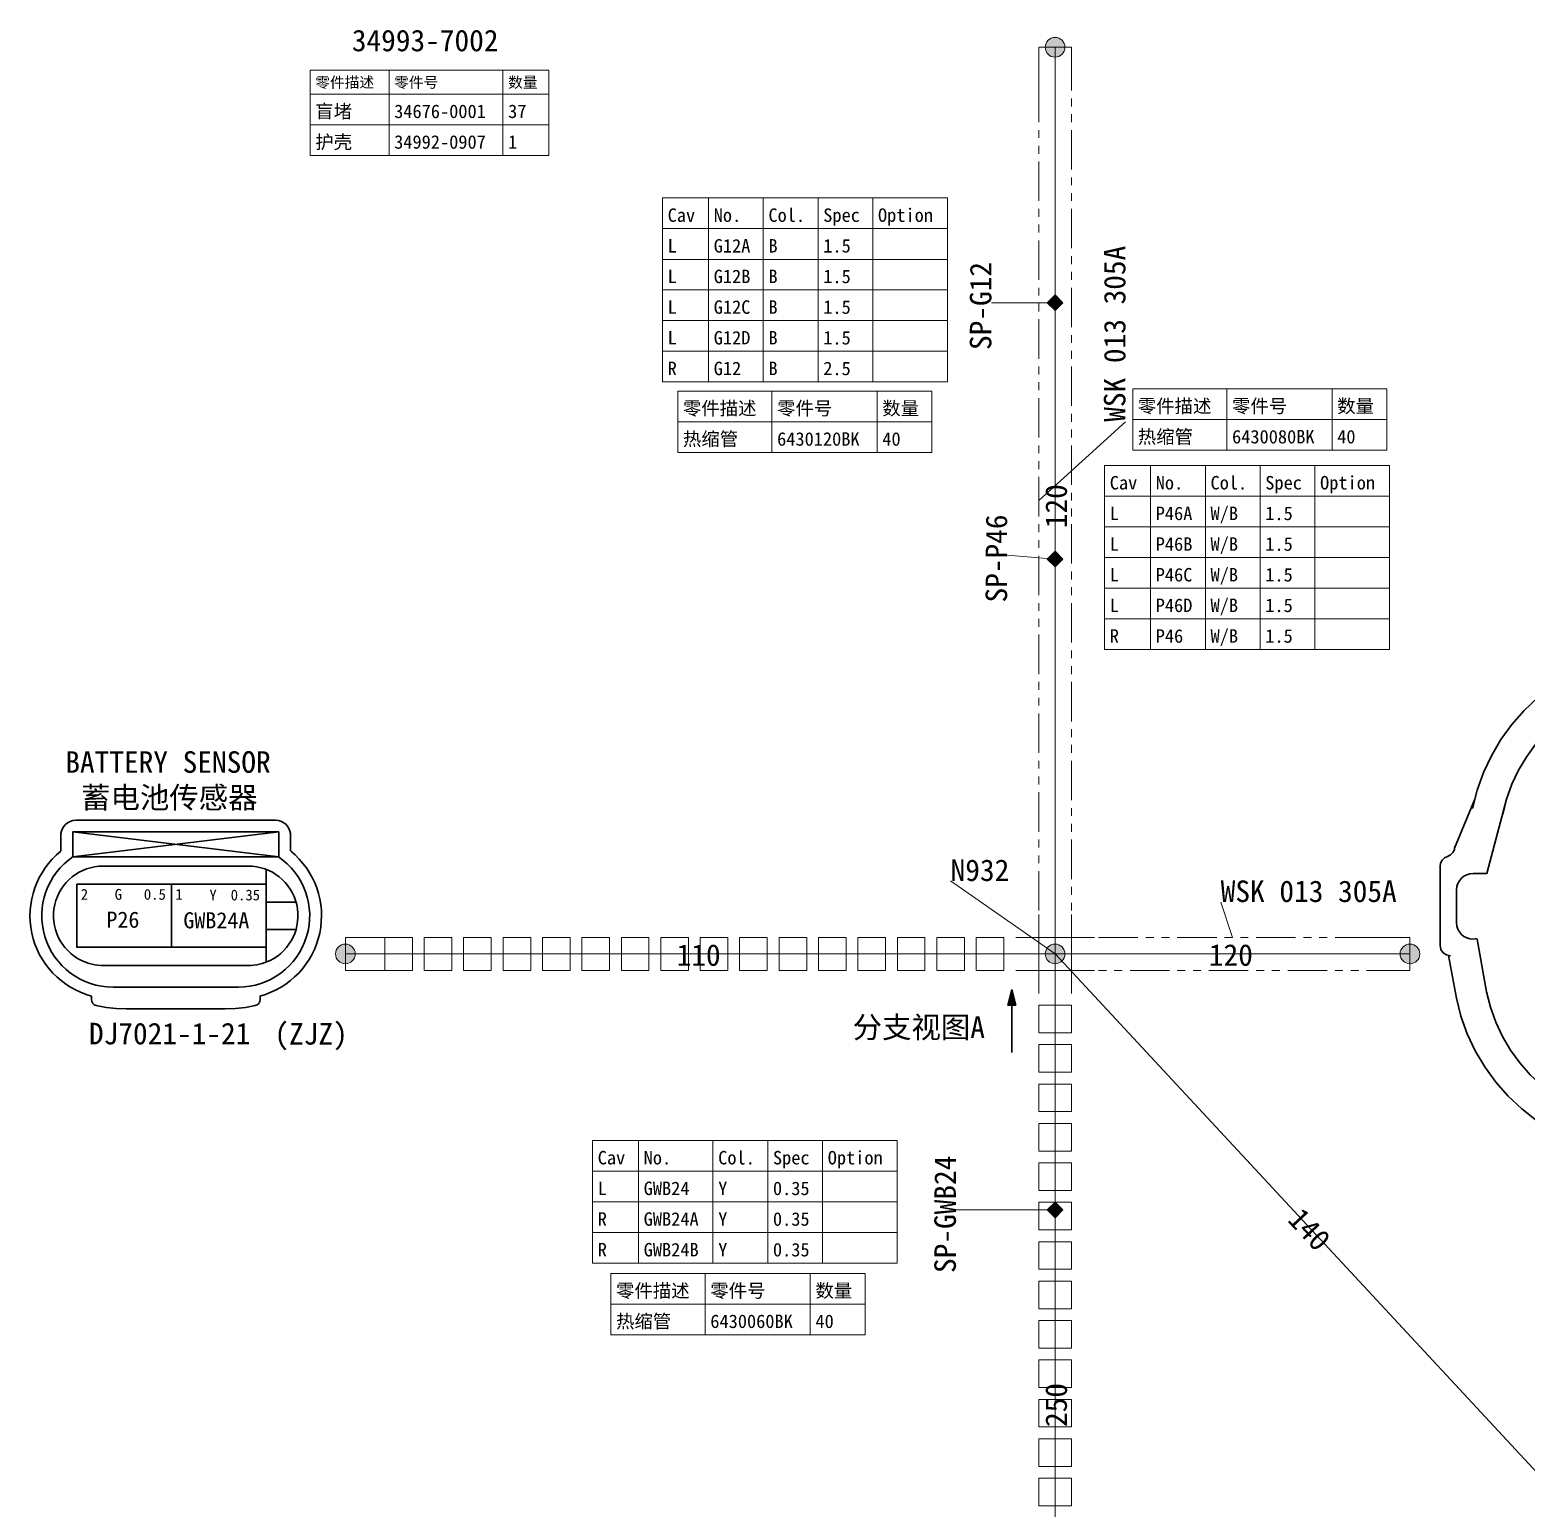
# Model space of a CAD drawing. Header units: millimetres. Extents: x 6 to 3615, y -854 to 0.
# Drawn here: x 844.6 to 1034.3, y -405.5 to -218 of the extents above; entities that cross this region are included whole.
import ezdxf

# ---------------------------------------------------------------- set-up
doc = ezdxf.new("R2010")
doc.units = ezdxf.units.MM
doc.styles.add('4eff5b8b_Style', font='simfang.ttf')

msp = doc.modelspace()

# ---------------------------------------------------------------- hatches: boundary and pattern name
h = msp.add_hatch(color=256)
edge = h.paths.add_edge_path()
edge.add_arc((974.56, -220.19), 1.25, 0, 360)
h = msp.add_hatch(color=256)
edge = h.paths.add_edge_path()
edge.add_arc((974.56, -220.19), 1.25, 0, 360)
for points in [[(974.56, -253.59), (973.56, -252.59), (974.56, -251.59), (975.56, -252.59)], [(974.56, -286.11), (973.56, -285.11), (974.56, -284.11), (975.56, -285.11)], [(968.56, -341.69), (969.06, -339.69), (969.56, -341.69)], [(974.56, -368.66), (973.56, -367.66), (974.56, -366.66), (975.56, -367.66)]]:
    msp.add_hatch(color=256).paths.add_polyline_path(points)
h = msp.add_hatch(color=256)
edge = h.paths.add_edge_path()
edge.add_arc((884.56, -335.19), 1.25, 0, 360)
h = msp.add_hatch(color=256)
edge = h.paths.add_edge_path()
edge.add_arc((884.56, -335.19), 1.25, 0, 360)
h = msp.add_hatch(color=256)
edge = h.paths.add_edge_path()
edge.add_arc((974.56, -335.19), 1.25, 0, 360)
h = msp.add_hatch(color=256)
edge = h.paths.add_edge_path()
edge.add_arc((974.56, -335.19), 1.25, 0, 360)
h = msp.add_hatch(color=256)
edge = h.paths.add_edge_path()
edge.add_arc((1019.56, -335.19), 1.25, 0, 360)
h = msp.add_hatch(color=256)
edge = h.paths.add_edge_path()
edge.add_arc((1019.56, -335.19), 1.25, 0, 360)

# ---------------------------------------------------------------- linework, layer by layer
at = {"linetype": 'Continuous', "lineweight": 13}
for p, q in [((973.56, -252.59), (974.56, -251.59)), ((973.56, -252.59), (974.56, -251.59)), ((974.56, -251.59), (975.56, -252.59)), ((974.56, -251.59), (975.56, -252.59)), ((973.56, -252.59), (974.56, -253.59)), ((974.56, -253.59), (973.56, -252.59)), ((975.56, -252.59), (974.56, -253.59)), ((975.56, -252.59), (974.56, -253.59)), ((973.56, -285.11), (974.56, -284.11)), ((973.56, -285.11), (974.56, -284.11)), ((974.56, -284.11), (975.56, -285.11)), ((974.56, -284.11), (975.56, -285.11)), ((973.56, -285.11), (974.56, -286.11)), ((974.56, -286.11), (973.56, -285.11)), ((975.56, -285.11), (974.56, -286.11)), ((975.56, -285.11), (974.56, -286.11)), ((973.56, -367.66), (974.56, -366.66)), ((973.56, -367.66), (974.56, -366.66)), ((973.56, -367.66), (974.56, -368.66)), ((974.56, -368.66), (973.56, -367.66)), ((974.56, -366.66), (975.56, -367.66)), ((974.56, -366.66), (975.56, -367.66)), ((975.56, -367.66), (974.56, -368.66)), ((975.56, -367.66), (974.56, -368.66))]:
    msp.add_line(p, q, dxfattribs=at)
at = {"linetype": 'Continuous', "lineweight": 0}
for p, q in [((893.06, -333.11), (889.56, -333.11)), ((889.56, -333.11), (889.56, -337.28)), ((893.06, -337.28), (893.06, -333.11)), ((898.06, -333.11), (894.56, -333.11)), ((894.56, -333.11), (894.56, -337.28)), ((898.06, -337.28), (898.06, -333.11)), ((903.06, -333.11), (899.56, -333.11)), ((899.56, -333.11), (899.56, -337.28)), ((903.06, -337.28), (903.06, -333.11)), ((908.06, -333.11), (904.56, -333.11)), ((904.56, -333.11), (904.56, -337.28)), ((908.06, -337.28), (908.06, -333.11)), ((913.06, -333.11), (909.56, -333.11)), ((909.56, -333.11), (909.56, -337.28)), ((913.06, -337.28), (913.06, -333.11)), ((918.06, -333.11), (914.56, -333.11)), ((914.56, -333.11), (914.56, -337.28)), ((918.06, -337.28), (918.06, -333.11)), ((923.06, -333.11), (919.56, -333.11)), ((919.56, -333.11), (919.56, -337.28)), ((923.06, -337.28), (923.06, -333.11)), ((928.06, -333.11), (924.56, -333.11)), ((924.56, -333.11), (924.56, -337.28)), ((928.06, -337.28), (928.06, -333.11)), ((933.06, -333.11), (929.56, -333.11)), ((929.56, -333.11), (929.56, -337.28)), ((933.06, -337.28), (933.06, -333.11)), ((938.06, -333.11), (934.56, -333.11)), ((934.56, -333.11), (934.56, -337.28)), ((938.06, -337.28), (938.06, -333.11)), ((943.06, -333.11), (939.56, -333.11)), ((939.56, -333.11), (939.56, -337.28)), ((943.06, -337.28), (943.06, -333.11)), ((948.06, -333.11), (944.56, -333.11)), ((944.56, -333.11), (944.56, -337.28)), ((948.06, -337.28), (948.06, -333.11)), ((953.06, -333.11), (949.56, -333.11)), ((949.56, -333.11), (949.56, -337.28)), ((953.06, -337.28), (953.06, -333.11)), ((958.06, -333.11), (954.56, -333.11)), ((954.56, -333.11), (954.56, -337.28)), ((958.06, -337.28), (958.06, -333.11)), ((963.06, -333.11), (959.56, -333.11)), ((959.56, -333.11), (959.56, -337.28)), ((963.06, -337.28), (963.06, -333.11)), ((968.06, -333.11), (964.56, -333.11)), ((964.56, -333.11), (964.56, -337.28)), ((968.06, -337.28), (968.06, -333.11)), ((889.56, -337.28), (893.06, -337.28)), ((889.56, -337.28), (889.56, -337.28)), ((894.56, -337.28), (898.06, -337.28)), ((894.56, -337.28), (894.56, -337.28)), ((899.56, -337.28), (903.06, -337.28)), ((899.56, -337.28), (899.56, -337.28)), ((904.56, -337.28), (908.06, -337.28)), ((904.56, -337.28), (904.56, -337.28)), ((909.56, -337.28), (913.06, -337.28)), ((909.56, -337.28), (909.56, -337.28)), ((914.56, -337.28), (918.06, -337.28)), ((914.56, -337.28), (914.56, -337.28)), ((919.56, -337.28), (923.06, -337.28)), ((919.56, -337.28), (919.56, -337.28)), ((924.56, -337.28), (928.06, -337.28)), ((924.56, -337.28), (924.56, -337.28)), ((929.56, -337.28), (933.06, -337.28)), ((929.56, -337.28), (929.56, -337.28)), ((934.56, -337.28), (938.06, -337.28)), ((934.56, -337.28), (934.56, -337.28)), ((939.56, -337.28), (943.06, -337.28)), ((939.56, -337.28), (939.56, -337.28)), ((944.56, -337.28), (948.06, -337.28)), ((944.56, -337.28), (944.56, -337.28)), ((949.56, -337.28), (953.06, -337.28)), ((949.56, -337.28), (949.56, -337.28)), ((954.56, -337.28), (958.06, -337.28)), ((954.56, -337.28), (954.56, -337.28)), ((959.56, -337.28), (963.06, -337.28)), ((959.56, -337.28), (959.56, -337.28)), ((964.56, -337.28), (968.06, -337.28)), ((964.56, -337.28), (964.56, -337.28)), ((976.65, -341.69), (972.48, -341.69)), ((972.48, -341.69), (972.48, -345.19)), ((976.65, -345.19), (976.65, -341.69)), ((972.48, -345.19), (976.65, -345.19)), ((976.65, -345.19), (976.65, -345.19)), ((976.65, -346.69), (972.48, -346.69)), ((972.48, -346.69), (972.48, -350.19)), ((976.65, -350.19), (976.65, -346.69)), ((972.48, -350.19), (976.65, -350.19)), ((976.65, -350.19), (976.65, -350.19)), ((976.65, -351.69), (972.48, -351.69)), ((972.48, -351.69), (972.48, -355.19)), ((976.65, -355.19), (976.65, -351.69)), ((972.48, -355.19), (976.65, -355.19)), ((976.65, -355.19), (976.65, -355.19)), ((976.65, -356.69), (972.48, -356.69)), ((972.48, -356.69), (972.48, -360.19)), ((976.65, -360.19), (976.65, -356.69)), ((972.48, -360.19), (976.65, -360.19)), ((976.65, -360.19), (976.65, -360.19)), ((976.65, -361.69), (972.48, -361.69)), ((972.48, -361.69), (972.48, -365.19)), ((976.65, -365.19), (976.65, -361.69)), ((972.48, -365.19), (976.65, -365.19)), ((976.65, -365.19), (976.65, -365.19)), ((976.65, -366.69), (972.48, -366.69)), ((972.48, -366.69), (972.48, -370.19)), ((976.65, -370.19), (976.65, -366.69)), ((972.48, -370.19), (976.65, -370.19)), ((976.65, -371.69), (972.48, -371.69)), ((972.48, -371.69), (972.48, -375.19)), ((976.65, -370.19), (976.65, -370.19)), ((976.65, -375.19), (976.65, -371.69)), ((972.48, -375.19), (976.65, -375.19)), ((976.65, -375.19), (976.65, -375.19)), ((976.65, -376.69), (972.48, -376.69)), ((972.48, -376.69), (972.48, -380.19)), ((976.65, -380.19), (976.65, -376.69)), ((972.48, -380.19), (976.65, -380.19)), ((976.65, -380.19), (976.65, -380.19)), ((976.65, -381.69), (972.48, -381.69)), ((972.48, -381.69), (972.48, -385.19)), ((976.65, -385.19), (976.65, -381.69)), ((972.48, -385.19), (976.65, -385.19)), ((976.65, -386.69), (972.48, -386.69)), ((972.48, -386.69), (972.48, -390.19)), ((976.65, -385.19), (976.65, -385.19)), ((976.65, -390.19), (976.65, -386.69)), ((972.48, -390.19), (976.65, -390.19)), ((976.65, -390.19), (976.65, -390.19)), ((976.65, -391.69), (972.48, -391.69)), ((972.48, -391.69), (972.48, -395.19)), ((976.65, -395.19), (976.65, -391.69)), ((972.48, -395.19), (976.65, -395.19)), ((976.65, -395.19), (976.65, -395.19)), ((976.65, -396.69), (972.48, -396.69)), ((972.48, -396.69), (972.48, -400.19)), ((976.65, -400.19), (976.65, -396.69)), ((972.48, -400.19), (976.65, -400.19)), ((976.65, -400.19), (976.65, -400.19)), ((976.65, -401.69), (972.48, -401.69)), ((972.48, -401.69), (972.48, -405.19)), ((976.65, -405.19), (976.65, -401.69)), ((972.48, -405.19), (976.65, -405.19)), ((976.65, -405.19), (976.65, -405.19))]:
    msp.add_line(p, q, dxfattribs=at)
at = {"linetype": 'Continuous', "lineweight": 30}
for p, q in [((969.06, -339.69), (968.56, -341.69)), ((968.56, -341.69), (969.06, -339.69)), ((969.06, -339.69), (969.56, -341.69)), ((969.06, -339.69), (969.56, -341.69)), ((969.56, -341.69), (968.56, -341.69)), ((969.56, -341.69), (968.56, -341.69))]:
    msp.add_line(p, q, dxfattribs=at)
at = {"linetype": 'Continuous', "lineweight": 0}
for points in [[(976.64, -220.19), (972.48, -220.19)], [(972.48, -220.19), (972.48, -225.19)], [(976.64, -220.19), (976.65, -225.19)], [(972.48, -229.69), (972.48, -225.19)], [(976.64, -225.69), (976.64, -225.19)], [(976.65, -227.69), (976.65, -226.69)], [(976.65, -229.69), (976.65, -228.69)], [(972.48, -231.69), (972.48, -230.69)], [(976.65, -235.19), (976.64, -230.69)], [(972.48, -233.69), (972.48, -232.69)], [(972.48, -235.19), (972.48, -234.69)], [(972.48, -239.69), (972.48, -235.19)], [(976.64, -235.69), (976.64, -235.19)], [(976.65, -237.69), (976.65, -236.69)], [(976.65, -239.69), (976.65, -238.69)], [(972.48, -241.69), (972.48, -240.69)], [(976.65, -245.19), (976.64, -240.69)], [(972.48, -243.69), (972.48, -242.69)], [(972.48, -245.19), (972.48, -244.69)], [(972.48, -249.69), (972.48, -245.19)], [(976.64, -245.69), (976.64, -245.19)], [(976.65, -247.69), (976.65, -246.69)], [(976.65, -249.69), (976.65, -248.69)], [(972.48, -251.69), (972.48, -250.69)], [(976.65, -255.19), (976.64, -250.69)], [(972.48, -253.69), (972.48, -252.69)], [(972.48, -255.19), (972.48, -254.69)], [(972.48, -259.69), (972.48, -255.19)], [(976.64, -255.69), (976.64, -255.19)], [(976.65, -257.69), (976.65, -256.69)], [(976.65, -259.69), (976.65, -258.69)], [(972.48, -261.69), (972.48, -260.69)], [(976.65, -265.19), (976.64, -260.69)], [(972.48, -263.69), (972.48, -262.69)], [(972.48, -265.19), (972.48, -264.69)], [(972.48, -269.69), (972.48, -265.19)], [(976.64, -265.69), (976.64, -265.19)], [(976.65, -267.69), (976.65, -266.69)], [(976.65, -269.69), (976.65, -268.69)], [(972.48, -271.69), (972.48, -270.69)], [(976.65, -275.19), (976.64, -270.69)], [(972.48, -273.69), (972.48, -272.69)], [(972.48, -275.19), (972.48, -274.69)], [(972.48, -279.69), (972.48, -275.19)], [(976.64, -275.69), (976.64, -275.19)], [(976.65, -277.69), (976.65, -276.69)], [(976.65, -279.69), (976.65, -278.69)], [(972.48, -281.69), (972.48, -280.69)], [(976.65, -285.19), (976.64, -280.69)], [(972.48, -283.69), (972.48, -282.69)], [(972.48, -285.19), (972.48, -284.69)], [(972.48, -289.69), (972.48, -285.19)], [(976.64, -285.69), (976.64, -285.19)], [(976.65, -287.69), (976.65, -286.69)], [(976.65, -289.69), (976.65, -288.69)], [(972.48, -291.69), (972.48, -290.69)], [(976.65, -295.19), (976.64, -290.69)], [(972.48, -293.69), (972.48, -292.69)], [(972.48, -295.19), (972.48, -294.69)], [(972.48, -299.69), (972.48, -295.19)], [(976.64, -295.69), (976.64, -295.19)], [(976.65, -297.69), (976.65, -296.69)], [(976.65, -299.69), (976.65, -298.69)], [(972.48, -301.69), (972.48, -300.69)], [(976.65, -305.19), (976.64, -300.69)], [(972.48, -303.69), (972.48, -302.69)], [(972.48, -305.19), (972.48, -304.69)], [(972.48, -309.69), (972.48, -305.19)], [(976.64, -305.69), (976.64, -305.19)], [(976.65, -307.69), (976.65, -306.69)], [(976.65, -309.69), (976.65, -308.69)], [(972.48, -311.69), (972.48, -310.69)], [(976.65, -315.19), (976.64, -310.69)], [(972.48, -313.69), (972.48, -312.69)], [(972.48, -315.19), (972.48, -314.69)], [(972.48, -319.69), (972.48, -315.19)], [(976.64, -315.69), (976.64, -315.19)], [(976.65, -317.69), (976.65, -316.69)], [(976.65, -319.69), (976.65, -318.69)], [(972.48, -321.69), (972.48, -320.69)], [(976.65, -325.19), (976.64, -320.69)], [(972.48, -323.69), (972.48, -322.69)], [(972.48, -325.19), (972.48, -324.69)], [(972.48, -329.69), (972.48, -325.19)], [(976.64, -325.69), (976.64, -325.19)], [(976.65, -327.69), (976.65, -326.69)], [(976.65, -329.69), (976.65, -328.69)], [(972.48, -335.19), (972.48, -330.19)], [(976.65, -335.19), (976.64, -330.19)], [(884.56, -337.28), (884.56, -333.11)], [(884.56, -333.11), (889.56, -333.11)], [(974.56, -333.11), (969.56, -333.11)], [(974.56, -337.28), (974.56, -333.11)], [(974.56, -337.28), (974.56, -333.11)], [(974.56, -333.11), (979.56, -333.11)], [(980.06, -333.11), (984.56, -333.11)], [(984.56, -333.11), (985.06, -333.11)], [(986.06, -333.11), (987.06, -333.11)], [(988.06, -333.11), (989.06, -333.11)], [(990.06, -333.11), (994.56, -333.11)], [(994.56, -333.11), (995.06, -333.11)], [(996.06, -333.11), (997.06, -333.11)], [(998.06, -333.11), (999.06, -333.11)], [(1000.06, -333.11), (1004.56, -333.11)], [(1004.56, -333.11), (1005.06, -333.11)], [(1006.06, -333.11), (1007.06, -333.11)], [(1008.06, -333.11), (1009.06, -333.11)], [(1010.06, -333.11), (1014.56, -333.11)], [(1019.56, -333.11), (1014.56, -333.11)], [(1019.56, -337.28), (1019.56, -333.11)], [(976.64, -335.19), (972.48, -335.19)], [(972.48, -335.19), (972.48, -340.19)], [(976.65, -335.19), (972.48, -335.19)], [(976.64, -335.19), (976.65, -340.19)], [(884.56, -337.28), (889.56, -337.28)], [(974.56, -337.28), (969.56, -337.28)], [(974.56, -337.28), (979.56, -337.28)], [(980.06, -337.28), (981.06, -337.28)], [(982.06, -337.28), (983.06, -337.28)], [(984.06, -337.28), (984.56, -337.28)], [(984.56, -337.28), (989.06, -337.28)], [(990.06, -337.28), (991.06, -337.28)], [(992.06, -337.28), (993.06, -337.28)], [(994.06, -337.28), (994.56, -337.28)], [(994.56, -337.28), (999.06, -337.28)], [(1000.06, -337.28), (1001.06, -337.28)], [(1002.06, -337.28), (1003.06, -337.28)], [(1004.06, -337.28), (1004.56, -337.28)], [(1004.56, -337.28), (1009.06, -337.28)], [(1010.06, -337.28), (1011.06, -337.28)], [(1012.06, -337.28), (1013.06, -337.28)], [(1014.06, -337.28), (1014.56, -337.28)], [(1019.56, -337.28), (1014.56, -337.28)]]:
    msp.add_lwpolyline(points, dxfattribs=at)
at = {"linetype": 'Continuous', "lineweight": 13}
for points in [[(974.56, -335.19), (974.56, -220.19)], [(880.1, -223.09), (910.38, -223.09)], [(880.1, -223.09), (880.1, -233.92)], [(880.1, -223.09), (910.38, -223.09)], [(890.1, -223.09), (890.1, -233.92)], [(904.55, -223.09), (904.55, -233.92)], [(910.38, -223.09), (910.38, -233.92)], [(880.1, -226.14), (910.38, -226.14)], [(880.1, -230.03), (910.38, -230.03)], [(880.1, -233.92), (910.38, -233.92)], [(924.78, -239.31), (960.9, -239.31)], [(924.78, -239.31), (924.78, -262.64)], [(924.78, -239.31), (960.9, -239.31)], [(930.61, -239.31), (930.61, -262.64)], [(937.56, -239.31), (937.56, -262.64)], [(944.51, -239.31), (944.51, -262.64)], [(951.45, -239.31), (951.45, -262.64)], [(960.9, -239.31), (960.9, -262.64)], [(924.78, -243.2), (960.9, -243.2)], [(924.78, -247.09), (960.9, -247.09)], [(924.78, -250.97), (960.9, -250.97)], [(974.56, -252.59), (966.48, -252.59)], [(924.78, -254.86), (960.9, -254.86)], [(924.78, -258.75), (960.9, -258.75)], [(924.78, -262.64), (960.9, -262.64)], [(984.4, -263.52), (1016.62, -263.52)], [(984.4, -263.52), (984.4, -271.3)], [(984.4, -263.52), (1016.62, -263.52)], [(996.35, -263.52), (996.35, -271.3)], [(1009.68, -263.52), (1009.68, -271.3)], [(1016.62, -263.52), (1016.62, -271.3)], [(926.72, -263.81), (958.94, -263.81)], [(926.72, -263.81), (926.72, -271.59)], [(926.72, -263.81), (958.94, -263.81)], [(938.66, -263.81), (938.66, -271.59)], [(951.99, -263.81), (951.99, -271.59)], [(958.94, -263.81), (958.94, -271.59)], [(984.4, -267.41), (1016.62, -267.41)], [(926.72, -267.7), (958.94, -267.7)], [(972.48, -277.69), (983.48, -267.69)], [(984.4, -271.3), (1016.62, -271.3)], [(926.72, -271.59), (958.94, -271.59)], [(980.84, -273.25), (1016.95, -273.25)], [(980.84, -273.25), (980.84, -296.58)], [(980.84, -273.25), (1016.95, -273.25)], [(986.67, -273.25), (986.67, -296.58)], [(993.62, -273.25), (993.62, -296.58)], [(1000.56, -273.25), (1000.56, -296.58)], [(1007.51, -273.25), (1007.51, -296.58)], [(1016.95, -273.25), (1016.95, -296.58)], [(980.84, -277.14), (1016.95, -277.14)], [(980.84, -281.03), (1016.95, -281.03)], [(974.56, -285.11), (968.48, -284.61)], [(980.84, -284.92), (1016.95, -284.92)], [(980.84, -288.8), (1016.95, -288.8)], [(980.84, -292.69), (1016.95, -292.69)], [(980.84, -296.58), (1016.95, -296.58)], [(974.56, -335.19), (961.31, -325.94)], [(997.06, -333.11), (995.56, -328.61)], [(974.56, -335.19), (884.56, -335.19)], [(974.56, -505.19), (974.56, -335.19)], [(974.56, -335.19), (1019.56, -335.19)], [(974.56, -335.19), (1039.56, -405.19)], [(915.91, -358.86), (954.52, -358.86)], [(915.91, -358.86), (915.91, -374.42)], [(915.91, -358.86), (954.52, -358.86)], [(921.74, -358.86), (921.74, -374.42)], [(931.18, -358.86), (931.18, -374.42)], [(938.13, -358.86), (938.13, -374.42)], [(945.08, -358.86), (945.08, -374.42)], [(954.52, -358.86), (954.52, -374.42)], [(915.91, -362.75), (954.52, -362.75)], [(915.91, -366.64), (954.52, -366.64)], [(974.56, -367.66), (961.98, -367.66)], [(915.91, -370.53), (954.52, -370.53)], [(915.91, -374.42), (954.52, -374.42)], [(918.24, -375.73), (950.47, -375.73)], [(918.24, -375.73), (918.24, -383.5)], [(918.24, -375.73), (950.47, -375.73)], [(930.19, -375.73), (930.19, -383.5)], [(943.52, -375.73), (943.52, -383.5)], [(950.47, -375.73), (950.47, -383.5)], [(918.24, -379.61), (950.47, -379.61)], [(918.24, -383.5), (950.47, -383.5)]]:
    msp.add_lwpolyline(points, dxfattribs=at)
for points in [[(973.56, -252.59), (974.56, -251.59), (975.56, -252.59), (974.56, -253.59)], [(973.56, -285.11), (974.56, -284.11), (975.56, -285.11), (974.56, -286.11)], [(973.56, -367.66), (974.56, -366.66), (975.56, -367.66), (974.56, -368.66)]]:
    msp.add_lwpolyline(points, close=True, dxfattribs=at)
at = {"linetype": 'Continuous', "lineweight": 30}
for points in [[(1050.98, -296.71), (1048.61, -296.92), (1046.28, -297.36), (1043.99, -298.01), (1041.78, -298.88), (1039.67, -299.95), (1037.66, -301.22), (1035.78, -302.67), (1034.05, -304.3), (1032.48, -306.08), (1031.08, -308), (1029.88, -310.05), (1028.87, -312.2), (1028.07, -314.43), (1027.49, -316.73)], [(1051.14, -300.62), (1049.15, -300.8), (1047.18, -301.17), (1045.25, -301.72), (1043.39, -302.45), (1041.6, -303.36), (1039.91, -304.43), (1038.32, -305.65), (1036.86, -307.02), (1035.54, -308.53), (1034.36, -310.15), (1033.34, -311.88), (1032.49, -313.68), (1031.81, -315.57), (1031.32, -317.52)], [(1027.78, -315.58), (1025.22, -321.76)], [(1031.81, -315.57), (1029.32, -324.98), (1027.56, -324.98)], [(875.72, -318.22), (850.39, -318.22)], [(848.55, -319.72), (848.55, -319.72), (848.54, -319.72), (848.54, -319.72), (848.54, -319.72), (848.54, -319.73), (848.54, -319.73), (848.54, -319.73), (848.54, -319.74), (848.53, -319.74), (848.53, -319.74), (848.53, -319.75), (848.53, -319.75), (848.53, -319.75), (848.53, -319.76), (848.53, -319.76), (848.53, -319.76), (848.53, -319.77), (848.52, -319.77), (848.52, -319.77), (848.52, -319.77), (848.52, -319.78), (848.52, -319.78), (848.52, -319.78), (848.52, -319.79), (848.52, -319.79), (848.52, -319.79), (848.52, -319.79), (848.51, -319.8), (848.51, -319.8), (848.51, -319.8), (848.51, -319.8), (848.51, -319.81), (848.51, -319.81), (848.51, -319.81), (848.51, -319.82), (848.51, -319.82), (848.51, -319.82), (848.51, -319.82), (848.51, -319.83), (848.51, -319.83), (848.51, -319.83), (848.51, -319.83), (848.51, -319.84), (848.51, -319.84), (848.51, -319.84), (848.5, -319.84), (848.5, -319.84), (848.5, -319.85), (848.5, -319.85), (848.5, -319.85), (848.5, -319.85), (848.5, -319.86), (848.5, -319.86), (848.5, -319.86), (848.5, -319.86), (848.5, -319.87), (848.5, -319.87), (848.5, -319.87), (848.5, -319.88)], [(848.5, -322.13), (848.5, -319.88)], [(848.5, -319.91), (848.51, -319.91)], [(876.11, -319.72), (850, -322.88)], [(876.11, -322.88), (850, -322.88), (850, -319.72), (876.11, -319.72), (876.11, -322.88), (850, -319.72)], [(877.56, -319.72), (877.56, -319.72), (877.56, -319.72), (877.56, -319.72), (877.56, -319.72), (877.56, -319.73), (877.57, -319.73), (877.57, -319.73), (877.57, -319.73), (877.57, -319.74), (877.57, -319.74), (877.57, -319.74), (877.57, -319.75), (877.58, -319.75), (877.58, -319.75), (877.58, -319.76), (877.58, -319.76), (877.58, -319.76), (877.58, -319.77), (877.58, -319.77), (877.58, -319.77), (877.58, -319.77), (877.59, -319.78), (877.59, -319.78), (877.59, -319.78), (877.59, -319.79), (877.59, -319.79), (877.59, -319.79), (877.59, -319.79), (877.59, -319.8), (877.59, -319.8), (877.59, -319.8), (877.59, -319.8), (877.59, -319.81), (877.6, -319.81), (877.6, -319.81), (877.6, -319.82), (877.6, -319.82), (877.6, -319.82), (877.6, -319.82), (877.6, -319.83), (877.6, -319.83), (877.6, -319.83), (877.6, -319.83), (877.6, -319.84), (877.6, -319.84), (877.6, -319.84), (877.6, -319.84), (877.6, -319.85), (877.6, -319.85), (877.6, -319.85), (877.6, -319.85), (877.6, -319.85), (877.6, -319.86), (877.6, -319.86), (877.6, -319.86), (877.6, -319.86), (877.6, -319.87), (877.6, -319.87), (877.6, -319.87), (877.6, -319.88)], [(877.6, -319.91), (877.59, -319.91)], [(877.6, -322.13), (877.6, -319.88)], [(1024.33, -322.83), (1024.71, -322.64), (1025.01, -322.34), (1025.19, -321.97), (1025.25, -321.54)], [(853.85, -324.05), (872.25, -324.05)], [(1024.31, -322.84), (1023.93, -323.02), (1023.64, -323.31), (1023.45, -323.67), (1023.38, -324.08)], [(1023.38, -324.08), (1023.38, -334.11)], [(874.51, -324.47), (874.51, -328.62), (878.31, -328.62)], [(1027.57, -324.97), (1027.14, -325.02), (1026.75, -325.14), (1026.39, -325.33), (1026.08, -325.59), (1025.83, -325.9), (1025.64, -326.26), (1025.51, -326.65), (1025.47, -327.07)], [(850.51, -326.35), (850.51, -334.35), (874.51, -334.35), (874.51, -326.35), (850.51, -326.35)], [(862.51, -326.35), (862.51, -334.35)], [(874.51, -327.37), (874.51, -328.62)], [(1025.47, -331.24), (1025.47, -327.07)], [(1025.47, -331.24), (1025.51, -331.66), (1025.64, -332.05), (1025.83, -332.41), (1026.08, -332.72), (1026.39, -332.97), (1026.75, -333.17), (1027.14, -333.29), (1027.57, -333.33)], [(874.51, -332.08), (878.31, -332.08)], [(874.51, -333.67), (874.51, -332.41), (874.51, -336.23)], [(1027.56, -333.33), (1028.08, -333.24)], [(1028.09, -333.33), (1029.28, -340.02)], [(1023.38, -334.11), (1023.48, -334.62), (1023.76, -335.04), (1024.18, -335.32), (1024.69, -335.42)], [(1024.43, -335.37), (1025.45, -340.8)], [(853.85, -336.65), (872.25, -336.65)], [(870.99, -339.41), (855.11, -339.41)], [(852.36, -340.97), (852.36, -340.53)], [(873.75, -340.97), (873.75, -340.53)], [(969.06, -347.69), (969.06, -339.69)], [(1025.45, -340.8), (1026.03, -343.1), (1026.83, -345.34), (1027.84, -347.48), (1029.04, -349.53), (1030.44, -351.46), (1032.01, -353.23), (1033.74, -354.86), (1035.62, -356.31), (1037.62, -357.58), (1039.74, -358.65), (1041.96, -359.52), (1044.24, -360.18), (1046.57, -360.61), (1048.93, -360.83)], [(1029.28, -340.02), (1029.77, -341.96), (1030.45, -343.84), (1031.3, -345.66), (1032.32, -347.39), (1033.49, -349), (1034.82, -350.51), (1036.28, -351.88), (1037.87, -353.1), (1039.56, -354.17), (1041.35, -355.08), (1043.21, -355.81), (1045.14, -356.36), (1047.1, -356.73), (1049.1, -356.91)], [(852.97, -341.74), (854.23, -341.97), (855.49, -342.11), (856.77, -342.16)], [(869.34, -342.16), (856.77, -342.16)], [(869.34, -342.16), (870.61, -342.11), (871.88, -341.97), (873.13, -341.74)]]:
    msp.add_lwpolyline(points, dxfattribs=at)
at = {"linetype": 'Continuous', "lineweight": 0}
for points in [[(889.56, -337.28), (893.06, -337.28), (893.06, -333.11), (889.56, -333.11), (889.56, -337.28)], [(894.56, -337.28), (898.06, -337.28), (898.06, -333.11), (894.56, -333.11), (894.56, -337.28)], [(899.56, -337.28), (903.06, -337.28), (903.06, -333.11), (899.56, -333.11), (899.56, -337.28)], [(904.56, -337.28), (908.06, -337.28), (908.06, -333.11), (904.56, -333.11), (904.56, -337.28)], [(909.56, -337.28), (913.06, -337.28), (913.06, -333.11), (909.56, -333.11), (909.56, -337.28)], [(914.56, -337.28), (918.06, -337.28), (918.06, -333.11), (914.56, -333.11), (914.56, -337.28)], [(919.56, -337.28), (923.06, -337.28), (923.06, -333.11), (919.56, -333.11), (919.56, -337.28)], [(924.56, -337.28), (928.06, -337.28), (928.06, -333.11), (924.56, -333.11), (924.56, -337.28)], [(929.56, -337.28), (933.06, -337.28), (933.06, -333.11), (929.56, -333.11), (929.56, -337.28)], [(934.56, -337.28), (938.06, -337.28), (938.06, -333.11), (934.56, -333.11), (934.56, -337.28)], [(939.56, -337.28), (943.06, -337.28), (943.06, -333.11), (939.56, -333.11), (939.56, -337.28)], [(944.56, -337.28), (948.06, -337.28), (948.06, -333.11), (944.56, -333.11), (944.56, -337.28)], [(949.56, -337.28), (953.06, -337.28), (953.06, -333.11), (949.56, -333.11), (949.56, -337.28)], [(954.56, -337.28), (958.06, -337.28), (958.06, -333.11), (954.56, -333.11), (954.56, -337.28)], [(959.56, -337.28), (963.06, -337.28), (963.06, -333.11), (959.56, -333.11), (959.56, -337.28)], [(964.56, -337.28), (968.06, -337.28), (968.06, -333.11), (964.56, -333.11), (964.56, -337.28)], [(976.65, -345.19), (976.65, -341.69), (972.48, -341.69), (972.48, -345.19), (976.65, -345.19)], [(976.65, -350.19), (976.65, -346.69), (972.48, -346.69), (972.48, -350.19), (976.65, -350.19)], [(976.65, -355.19), (976.65, -351.69), (972.48, -351.69), (972.48, -355.19), (976.65, -355.19)], [(976.65, -360.19), (976.65, -356.69), (972.48, -356.69), (972.48, -360.19), (976.65, -360.19)], [(976.65, -365.19), (976.65, -361.69), (972.48, -361.69), (972.48, -365.19), (976.65, -365.19)], [(976.65, -370.19), (976.65, -366.69), (972.48, -366.69), (972.48, -370.19), (976.65, -370.19)], [(976.65, -375.19), (976.65, -371.69), (972.48, -371.69), (972.48, -375.19), (976.65, -375.19)], [(976.65, -380.19), (976.65, -376.69), (972.48, -376.69), (972.48, -380.19), (976.65, -380.19)], [(976.65, -385.19), (976.65, -381.69), (972.48, -381.69), (972.48, -385.19), (976.65, -385.19)], [(976.65, -390.19), (976.65, -386.69), (972.48, -386.69), (972.48, -390.19), (976.65, -390.19)], [(976.65, -395.19), (976.65, -391.69), (972.48, -391.69), (972.48, -395.19), (976.65, -395.19)], [(976.65, -400.19), (976.65, -396.69), (972.48, -396.69), (972.48, -400.19), (976.65, -400.19)], [(976.65, -405.19), (976.65, -401.69), (972.48, -401.69), (972.48, -405.19), (976.65, -405.19)]]:
    msp.add_lwpolyline(points, close=True, dxfattribs=at)
at = {"linetype": 'Continuous', "lineweight": 30}
msp.add_lwpolyline([(969.06, -339.69), (969.56, -341.69), (968.56, -341.69)], close=True, dxfattribs=at)
at = {"linetype": 'Continuous', "lineweight": 13}
for centre in [(974.56, -220.19), (974.56, -220.19), (974.56, -220.19), (974.56, -220.19), (884.56, -335.19), (884.56, -335.19), (884.56, -335.19), (884.56, -335.19), (974.56, -335.19), (974.56, -335.19), (974.56, -335.19), (974.56, -335.19), (1019.56, -335.19), (1019.56, -335.19), (1019.56, -335.19), (1019.56, -335.19)]:
    msp.add_circle(centre, 1.25, dxfattribs=at)
at = {"linetype": 'Continuous', "lineweight": 30}
for centre, radius, start, end in [((850.39, -320.12), 1.89, 90, -180), ((875.71, -320.12), 1.89, 0, 90), ((855.12, -330.35), 10.55, 129, -105), ((870.99, -330.35), 10.55, -75, 51), ((855.11, -330.35), 9.05, 124, -90), ((853.85, -330.35), 6.3, 90, -116), ((870.99, -330.35), 9.05, -90, 56), ((872.25, -330.35), 6.3, -64, 90), ((853.85, -330.36), 6.29, -116, -90), ((872.25, -330.36), 6.29, -90, -64), ((853.15, -340.97), 0.786, -180, -103), ((872.96, -340.97), 0.786, -77, 0)]:
    msp.add_arc(centre, radius, start, end, dxfattribs=at)

# ---------------------------------------------------------------- texts
at = {"linetype": 'Continuous', "style": '4eff5b8b_Style'}
for s, height, p in [('34993-7002', 2.734, (885.38, -220.7)), ('零件描述', 1.367, (880.75, -225.32)), ('零件号', 1.367, (890.75, -225.32)), ('数量', 1.367, (905.2, -225.32)), ('盲堵', 1.709, (880.75, -229.17)), ('34676-0001', 1.709, (890.75, -229.17)), ('37', 1.709, (905.2, -229.17)), ('护壳', 1.709, (880.75, -233.06)), ('34992-0907', 1.709, (890.75, -233.06)), ('1', 1.71, (905.2, -233.06)), ('Cav', 1.709, (925.43, -242.34)), ('No.', 1.709, (931.27, -242.34)), ('Col.', 1.709, (938.21, -242.34)), ('Spec', 1.709, (945.16, -242.34)), ('Option', 1.709, (952.1, -242.34)), ('L', 1.71, (925.43, -246.23)), ('G12A', 1.709, (931.27, -246.23)), ('B', 1.71, (938.21, -246.23)), ('1.5', 1.709, (945.16, -246.23)), ('L', 1.71, (925.43, -250.11)), ('G12B', 1.709, (931.27, -250.11)), ('B', 1.71, (938.21, -250.11)), ('1.5', 1.709, (945.16, -250.11)), ('L', 1.71, (925.43, -254)), ('G12C', 1.709, (931.27, -254)), ('B', 1.71, (938.21, -254)), ('1.5', 1.709, (945.16, -254)), ('L', 1.71, (925.43, -257.89)), ('G12D', 1.709, (931.27, -257.89)), ('B', 1.71, (938.21, -257.89)), ('1.5', 1.709, (945.16, -257.89)), ('R', 1.71, (925.43, -261.78)), ('G12', 1.709, (931.27, -261.78)), ('B', 1.71, (938.21, -261.78)), ('2.5', 1.709, (945.16, -261.78)), ('零件描述', 1.709, (927.37, -266.84)), ('零件号', 1.709, (939.31, -266.84)), ('数量', 1.709, (952.65, -266.84)), ('零件描述', 1.709, (985.05, -266.55)), ('零件号', 1.709, (997, -266.55)), ('数量', 1.709, (1010.33, -266.55)), ('热缩管', 1.709, (927.37, -270.73)), ('6430120BK', 1.709, (939.31, -270.73)), ('40', 1.709, (952.65, -270.73)), ('热缩管', 1.709, (985.05, -270.44)), ('6430080BK', 1.709, (997, -270.44)), ('40', 1.709, (1010.33, -270.44)), ('Cav', 1.709, (981.49, -276.28)), ('No.', 1.709, (987.32, -276.28)), ('Col.', 1.709, (994.27, -276.28)), ('Spec', 1.709, (1001.21, -276.28)), ('Option', 1.709, (1008.16, -276.28)), ('L', 1.71, (981.49, -280.17)), ('P46A', 1.709, (987.32, -280.17)), ('W/B', 1.709, (994.27, -280.17)), ('1.5', 1.709, (1001.21, -280.17)), ('L', 1.71, (981.49, -284.06)), ('P46B', 1.709, (987.32, -284.06)), ('W/B', 1.709, (994.27, -284.06)), ('1.5', 1.709, (1001.21, -284.06)), ('L', 1.71, (981.49, -287.95)), ('P46C', 1.709, (987.32, -287.95)), ('W/B', 1.709, (994.27, -287.95)), ('1.5', 1.709, (1001.21, -287.95)), ('L', 1.71, (981.49, -291.83)), ('P46D', 1.709, (987.32, -291.83)), ('W/B', 1.709, (994.27, -291.83)), ('1.5', 1.709, (1001.21, -291.83)), ('R', 1.71, (981.49, -295.72)), ('P46', 1.709, (987.32, -295.72)), ('W/B', 1.709, (994.27, -295.72)), ('1.5', 1.709, (1001.21, -295.72)), ('BATTERY SENSOR', 2.7344, (849.05, -312.22)), ('蓄电池传感器', 2.734, (851.05, -316.72)), ('N932', 2.734, (961.31, -325.94)), ('WSK 013 305A', 2.7344, (995.56, -328.61)), ('2', 1.37, (851.01, -328.32)), ('G', 1.37, (855.31, -328.32)), ('0.5', 1.367, (859.01, -328.32)), ('1', 1.37, (863.01, -328.32)), ('Y', 1.37, (867.32, -328.4)), ('0.35', 1.367, (870.02, -328.4)), ('P26', 2.051, (854.26, -331.87)), ('GWB24A', 2.051, (864.02, -331.95)), ('110', 2.734, (926.57, -336.7)), ('120', 2.734, (994.06, -336.69)), ('分支视图A', 2.734, (948.89, -345.86)), ('DJ7021-1-21', 2.7344, (852.05, -346.66)), ('(ZJZ)', 2.734, (875.56, -346.69)), ('Cav', 1.709, (916.56, -361.89)), ('No.', 1.709, (922.39, -361.89)), ('Col.', 1.709, (931.84, -361.89)), ('Spec', 1.709, (938.78, -361.89)), ('Option', 1.709, (945.73, -361.89)), ('L', 1.71, (916.56, -365.78)), ('GWB24', 1.709, (922.39, -365.78)), ('Y', 1.71, (931.84, -365.78)), ('0.35', 1.709, (938.78, -365.78)), ('R', 1.71, (916.56, -369.67)), ('GWB24A', 1.709, (922.39, -369.67)), ('Y', 1.71, (931.84, -369.67)), ('0.35', 1.709, (938.78, -369.67)), ('R', 1.71, (916.56, -373.56)), ('GWB24B', 1.709, (922.39, -373.56)), ('Y', 1.71, (931.84, -373.56)), ('0.35', 1.709, (938.78, -373.56)), ('零件描述', 1.709, (918.89, -378.76)), ('零件号', 1.709, (930.84, -378.76)), ('数量', 1.709, (944.17, -378.76)), ('热缩管', 1.709, (918.89, -382.64)), ('6430060BK', 1.709, (930.84, -382.64)), ('40', 1.709, (944.17, -382.64))]:
    msp.add_text(s, height=height, dxfattribs=at).set_placement(p)
for s, height, rotation, p in [('WSK 013 305A', 2.7344, -270, (983.48, -267.69)), ('SP-G12', 2.734, -270, (966.48, -258.59)), ('120', 2.734, -270, (976.06, -281.19)), ('SP-P46', 2.734, -270, (968.48, -290.61)), ('SP-GWB24', 2.734, -270, (961.98, -375.66)), ('140', 2.734, -47, (1003.92, -369.02)), ('250', 2.734, -270, (976.06, -395.19))]:
    msp.add_text(s, height=height, rotation=rotation, dxfattribs=at).set_placement(p)

doc.saveas('drawing.dxf')
